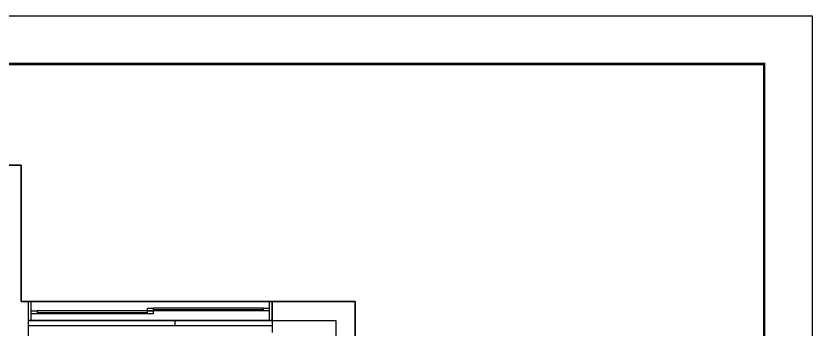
# Model space of a CAD drawing. Header units: millimetres. Extents: x -41292 to 298682, y -22072 to 33155.
# Drawn here: x 33990 to 42289, y 11742 to 15003 of the extents above; entities that cross this region are included whole.
import ezdxf

# ---------------------------------------------------------------- set-up
doc = ezdxf.new("R2010")
doc.units = ezdxf.units.MM
for name, color, linetype in [('기타', 1, 'Continuous'), ('벽1', 2, 'Continuous'), ('창호', 4, 'Continuous'), ('틀', 8, 'Continuous')]:
    doc.layers.add(name, color=color, linetype=linetype)

# ---------------------------------------------------------------- blocks, each defined once
blk = doc.blocks.new('AHSISHEUD')
for p, q in [((34672, 31098.7), (34372, 31098.7)), ((34672, 29678.7), (34672, 31098.7)), ((34747, 29678.7), (34672, 29678.7)), ((37287, 29678.7), (34747, 29678.7)), ((34747, 29478.7), (34747, 29678.7)), ((37287, 29678.7), (37287, 29478.7)), ((38152, 29678.7), (37287, 29678.7)), ((38152, 28408.7), (38152, 29678.7)), ((34747, 29428.7), (34747, 29478.7)), ((34747, 29478.7), (36272, 29478.7)), ((36272, 29478.7), (37287, 29478.7)), ((36272, 29478.7), (36272, 29428.7)), ((37287, 29478.7), (37952, 29478.7)), ((37287, 29478.7), (37287, 29428.7)), ((37952, 29478.7), (37952, 28723.7)), ((34747, 29425.6), (34747, 29428.7)), ((34747, 29428.7), (36272, 29428.7)), ((34747, 29425.6), (37287, 29425.6)), ((34747, 29354.4), (34747, 29425.6)), ((36272, 29428.7), (37287, 29428.7)), ((37287, 29425.6), (37287, 29428.7)), ((37287, 29425.6), (37287, 29354.4))]:
    blk.add_line(p, q)

msp = doc.modelspace()

# ---------------------------------------------------------------- linework, layer by layer
at = {"const_width": 25.94}
msp.add_lwpolyline([(41789.27, 653.15), (21789.27, 653.15), (21789.27, 14503.15), (41789.27, 14503.15)], close=True, dxfattribs=at)
at = {"layer": '기타'}
msp.add_lwpolyline([(42289.27, 153.15), (21289.27, 153.15), (21289.27, 15003.15), (42289.27, 15003.15)], close=True, dxfattribs=at)
at = {"layer": '벽1'}
for p, q in [((33744.67, 13450.58), (34044.67, 13450.58)), ((34044.67, 13450.58), (34044.67, 12030.58)), ((34044.67, 12030.58), (34119.67, 12030.58)), ((34119.67, 11830.58), (34119.67, 12030.58)), ((36659.67, 12030.58), (37524.67, 12030.58)), ((36659.67, 11830.58), (36659.67, 12030.58)), ((37524.67, 12030.58), (37524.67, 10760.58)), ((34119.67, 10640.58), (34119.67, 11830.58)), ((36659.67, 11830.58), (37324.67, 11830.58)), ((37324.67, 11830.58), (37324.67, 11075.58))]:
    msp.add_line(p, q, dxfattribs=at)
at = {"layer": '창호'}
for p, q in [((36569.67, 11960.58), (35419.67, 11960.58)), ((35359.67, 11930.58), (34209.67, 11930.58)), ((35359.67, 11900.58), (34209.67, 11900.58)), ((36569.67, 11930.58), (35419.67, 11930.58))]:
    msp.add_line(p, q, dxfattribs=at)
at = {"layer": '틀'}
for p, q in [((34119.67, 12030.58), (36659.67, 12030.58)), ((34119.67, 11830.58), (34119.67, 12030.58)), ((34149.67, 11830.58), (34149.67, 12030.58)), ((36629.67, 12030.58), (36629.67, 11830.58)), ((36659.67, 12030.58), (36659.67, 11830.58)), ((34209.67, 11915.58), (35359.67, 11915.58)), ((35419.67, 11945.58), (36569.67, 11945.58)), ((36659.67, 11830.58), (34119.67, 11830.58))]:
    msp.add_line(p, q, dxfattribs=at)
for points in [[(35359.67, 11930.58), (35359.67, 11960.58), (35419.67, 11960.58), (35419.67, 11930.58)], [(36569.67, 11930.58), (36569.67, 11960.58), (36629.67, 11960.58), (36629.67, 11930.58)], [(34149.67, 11900.58), (34149.67, 11930.58), (34209.67, 11930.58), (34209.67, 11900.58)], [(35359.67, 11900.58), (35359.67, 11930.58), (35419.67, 11930.58), (35419.67, 11900.58)]]:
    msp.add_lwpolyline(points, close=True, dxfattribs=at)

# ---------------------------------------------------------------- block references
msp.add_blockref('AHSISHEUD', (-627.37, -17648.09))

doc.saveas('drawing.dxf')
